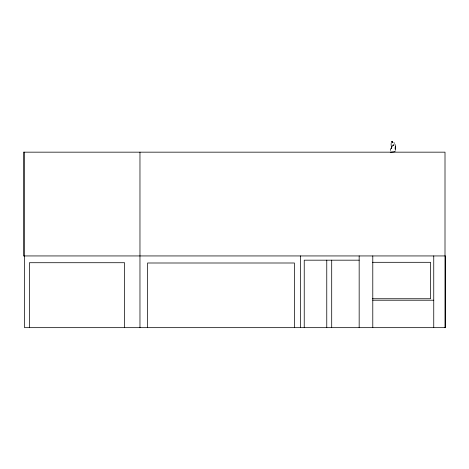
<?xml version="1.0" encoding="UTF-8"?>
<svg xmlns="http://www.w3.org/2000/svg" width="469" height="469" viewBox="0 0 469 469"><rect width="100%" height="100%" fill="white"/><g stroke="black" fill="none" stroke-linecap="round" stroke-linejoin="round"><path stroke-width="0.7" d="M395.238 147.794L395.367 146.322L395.613 150.15M391.767 146.903L391.486 148.028L391.891 146.861M395.209 151.135L394.394 151.815L391.052 152.167M391.879 141.638L392.248 141.45L392.066 142.693M395.086 149.066L395.426 146.181L394.962 144.317M391.609 142.312L391.891 141.585L392.084 141.843M391.949 144.956L390.794 144.909M391.486 147.917L390.665 148.808L390.607 150.42M391.322 143.45L391.035 143.801M359.166 260.178L304.234 260.178L304.234 327.661M372.398 262.312L430.56 262.312L430.56 298.741L372.398 298.741M372.785 300.219L433.749 300.219M390.284 152.12L390.472 152.179M392.248 141.45L392.705 141.914M393.884 142.465L394.452 143.367M392.559 142.764L392.26 141.843M391.463 147.401L391.58 148.456M445.005 327.661L445.005 152.167L23.45 152.167L23.45 255.939L445.55 255.939L445.55 327.661L24.552 327.661L24.552 152.167M433.749 255.939L433.749 327.661M372.785 255.939L372.785 327.661M359.166 255.939L359.166 327.661M331.7 260.178L331.7 327.661M326.764 260.178L326.764 327.661M300.565 255.939L300.565 327.661M294.415 327.661L294.415 262.998L147.583 262.998L147.583 327.661M139.967 152.167L139.967 327.661M124.572 327.661L124.572 262.716L29.412 262.716L29.412 327.661M391.99 145.83L391.861 146.539L391.99 145.83M393.649 144.886L392.975 145.56L393.649 144.886"/></g></svg>
